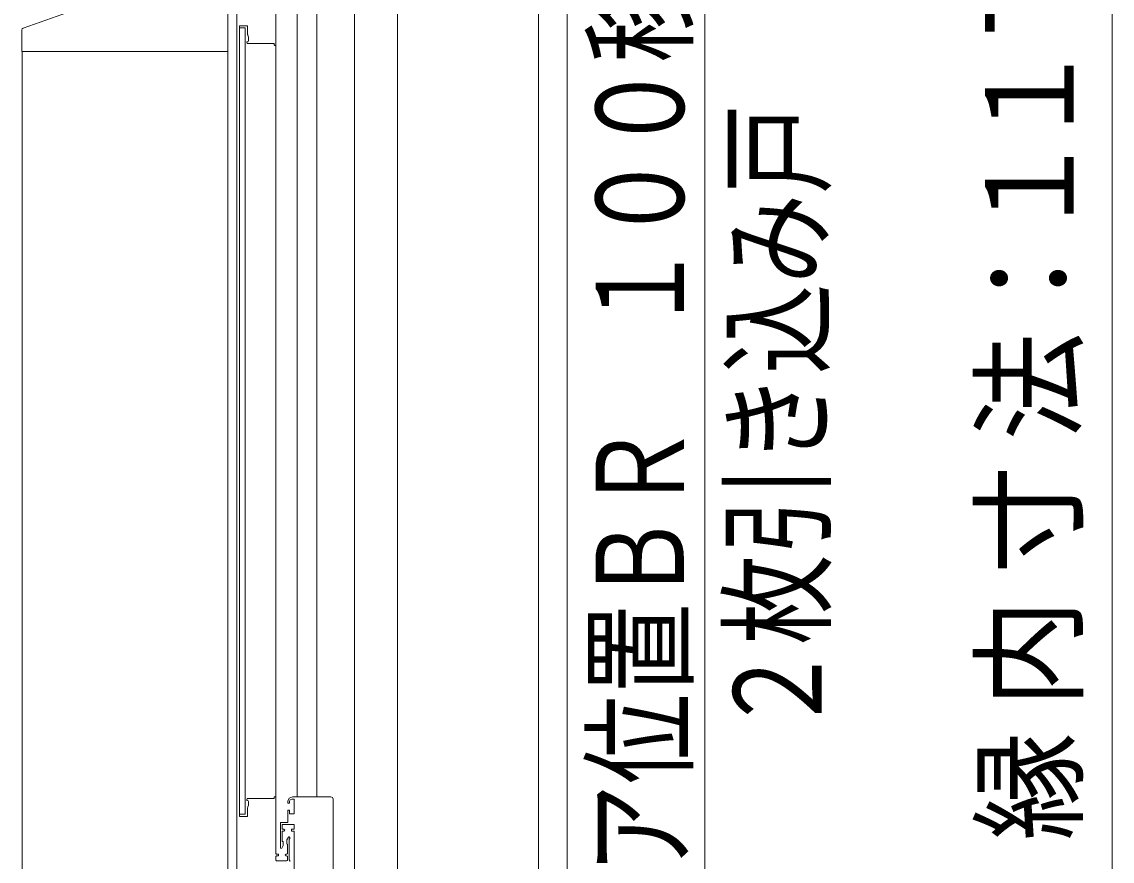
# Model space of a CAD drawing. Units: millimetres on the paper. Extents: x -305 to 305, y -152 to 152.
# Drawn here: x 0.13 to 23.89, y 63.04 to 81.34 of the extents above; entities that cross this region are included whole.
import ezdxf
from ezdxf.enums import TextEntityAlignment as Align

# ---------------------------------------------------------------- set-up
doc = ezdxf.new("R2010")
doc.units = ezdxf.units.MM
doc.layers.add('0-1_VIEW0001', color=7, linetype='Continuous', lineweight=9)
doc.styles.add('ＭＳ ゴシック', font='')
doc.styles.get('ＭＳ ゴシック').set_extended_font_data('MS Gothic')

msp = doc.modelspace()

# ---------------------------------------------------------------- linework, layer by layer
at = {"layer": '0-1_VIEW0001'}
for p, q in [((11.386, 102.749), (11.386, 42.274)), ((6.131, 101.504), (6.131, 64.449)), ((7.376, 101.574), (7.376, 45.294)), ((8.316, 101.574), (8.316, 46.469)), ((6.561, 64.449), (6.561, 101.404)), ((23.886, 43.874), (23.886, 101.169)), ((12.013, 60.511), (12.013, 84.511)), ((15.013, 60.511), (15.013, 84.511)), ((5.666, 82.782), (5.666, 63.199)), ((4.816, 82.574), (4.816, 62.499)), ((1.515, 81.683), (0.164, 81.201)), ((4.871, 64.029), (4.871, 81.244)), ((4.881, 81.254), (5.041, 81.254)), ((5.051, 81.244), (5.051, 81.063)), ((0.131, 81.154), (0.131, 80.689)), ((4.996, 81.204), (4.871, 81.204)), ((4.996, 81.204), (4.996, 64.069)), ((5.054, 81.045), (5.07, 81.006)), ((5.031, 80.894), (5.031, 80.893)), ((5.033, 80.885), (5.041, 80.871)), ((5.046, 80.904), (5.041, 80.904)), ((5.054, 80.864), (5.621, 80.864)), ((5.071, 81.001), (5.071, 80.929)), ((5.631, 80.854), (5.631, 80.834)), ((5.641, 80.824), (5.651, 80.824)), ((1.842, 80.689), (0.131, 80.689)), ((4.588, 80.689), (1.844, 80.689)), ((4.616, 80.689), (4.588, 80.689)), ((5.031, 64.379), (5.031, 64.38)), ((5.033, 64.387), (5.041, 64.401)), ((5.054, 64.409), (5.621, 64.409)), ((5.066, 64.409), (5.091, 64.409)), ((5.631, 64.419), (5.631, 64.439)), ((5.641, 64.449), (5.651, 64.449)), ((6.866, 64.449), (6.026, 64.449)), ((6.303, 64.449), (6.323, 64.449)), ((6.916, 43.714), (6.916, 64.399)), ((5.046, 64.369), (5.041, 64.369)), ((5.051, 64.029), (5.051, 64.209)), ((5.054, 64.228), (5.07, 64.266)), ((5.071, 64.272), (5.071, 64.344)), ((5.926, 64.349), (5.926, 64.319)), ((5.931, 64.309), (5.956, 64.309)), ((5.936, 64.309), (5.956, 64.309)), ((5.966, 64.319), (5.966, 64.349)), ((4.871, 64.069), (4.996, 64.069)), ((4.881, 64.019), (5.041, 64.019)), ((6.066, 64.074), (5.966, 64.074)), ((6.041, 64.074), (5.981, 64.074)), ((6.066, 45.439), (6.066, 63.699)), ((5.826, 63.391), (5.826, 63.464)), ((5.952, 63.574), (5.956, 63.574)), ((5.956, 63.524), (5.956, 63.073)), ((5.971, 63.559), (5.971, 63.544)), ((5.676, 63.199), (5.716, 63.199)), ((5.726, 63.189), (5.726, 63.169)), ((5.794, 63.331), (5.824, 63.383)), ((5.891, 63.199), (5.901, 63.199)), ((5.916, 63.214), (5.916, 63.409)), ((5.666, 63.149), (5.666, 63.069)), ((5.716, 63.159), (5.676, 63.159)), ((5.681, 63.054), (5.901, 63.054)), ((5.901, 63.159), (5.891, 63.159)), ((5.916, 63.069), (5.916, 63.144)), ((5.971, 63.054), (5.971, 63.034))]:
    msp.add_line(p, q, dxfattribs=at)
at = {"layer": '0-1_VIEW0001', "color": 5}
for p, q in [((4.616, 45.495), (4.616, 81.689)), ((0.141, 45.25), (0.141, 80.689))]:
    msp.add_line(p, q, dxfattribs=at)
at = {"layer": '0-1_VIEW0001'}
for points in [[(0.131, 80.914), (0.131, 80.912), (0.131, 80.911), (0.131, 80.91)], [(5.031, 64.38), (5.031, 64.384), (5.033, 64.387)], [(5.041, 64.369), (5.034, 64.372), (5.031, 64.379)], [(5.041, 64.401), (5.047, 64.407), (5.054, 64.409)], [(5.621, 64.409), (5.628, 64.412), (5.631, 64.419)], [(5.631, 64.439), (5.634, 64.446), (5.641, 64.449)], [(5.651, 64.449), (5.661, 64.444), (5.666, 64.434)], [(6.026, 64.449), (5.955, 64.419), (5.926, 64.349)], [(5.966, 64.349), (5.98, 64.384), (6.016, 64.399)], [(6.016, 64.399), (6.066, 64.399), (6.066, 64.074)], [(6.916, 64.399), (6.901, 64.434), (6.866, 64.449)], [(5.071, 64.344), (5.063, 64.361), (5.046, 64.369)], [(5.051, 64.209), (5.052, 64.219), (5.054, 64.228)], [(5.07, 64.266), (5.071, 64.269), (5.071, 64.272)], [(5.966, 64.074), (5.966, 64.159), (5.926, 64.159), (5.926, 63.889), (5.766, 63.889), (5.766, 63.339)], [(5.926, 64.319), (5.929, 64.312), (5.936, 64.309)], [(5.956, 64.309), (5.963, 64.312), (5.966, 64.319)], [(4.871, 64.029), (4.874, 64.022), (4.881, 64.019)], [(5.041, 64.019), (5.048, 64.022), (5.051, 64.029)], [(5.841, 63.739), (5.806, 63.739), (5.806, 63.844), (6.066, 63.844), (6.066, 63.739), (6.006, 63.739), (6.006, 63.699), (6.066, 63.699)], [(5.806, 63.484), (5.806, 63.699), (5.841, 63.699)], [(5.841, 63.699), (5.861, 63.719), (5.841, 63.739)], [(5.826, 63.464), (5.823, 63.471), (5.816, 63.474), (5.809, 63.477), (5.806, 63.484)], [(5.906, 63.431), (5.906, 63.509), (5.939, 63.566)], [(5.916, 63.409), (5.914, 63.415), (5.911, 63.42), (5.907, 63.425), (5.906, 63.431)], [(5.939, 63.566), (5.944, 63.572), (5.952, 63.574)], [(5.956, 63.574), (5.966, 63.569), (5.971, 63.559)], [(5.971, 63.544), (5.969, 63.538), (5.963, 63.534), (5.958, 63.53), (5.956, 63.524)], [(5.666, 63.209), (5.669, 63.202), (5.676, 63.199)], [(5.716, 63.199), (5.723, 63.196), (5.726, 63.189)], [(5.766, 63.339), (5.777, 63.324), (5.794, 63.331)], [(5.824, 63.383), (5.825, 63.387), (5.826, 63.391)], [(5.891, 63.159), (5.871, 63.179), (5.891, 63.199)], [(5.901, 63.199), (5.911, 63.203), (5.916, 63.214)], [(5.676, 63.159), (5.669, 63.156), (5.666, 63.149)], [(5.666, 63.069), (5.67, 63.058), (5.681, 63.054)], [(5.726, 63.169), (5.723, 63.162), (5.716, 63.159)], [(5.916, 63.144), (5.911, 63.154), (5.901, 63.159)], [(5.901, 63.054), (5.911, 63.058), (5.916, 63.069)], [(5.956, 63.073), (5.958, 63.067), (5.963, 63.063)], [(5.963, 63.063), (5.969, 63.06), (5.971, 63.054)]]:
    msp.add_lwpolyline(points, dxfattribs=at)
for centre, radius, start, end in [((4.881, 81.244), 0.01, 90, 180), ((5.041, 81.244), 0.01, 0, 90), ((0.181, 81.154), 0.05, 109.6538, 180), ((5.101, 81.063), 0.05, 180, 201.8014), ((5.056, 81.001), 0.015, 0, 21.8014), ((5.041, 80.894), 0.01, 90, 180), ((5.046, 80.893), 0.015, 180, 210.9638), ((5.054, 80.879), 0.015, 210.9638, 270), ((5.046, 80.929), 0.025, 270, 0), ((5.621, 80.854), 0.01, 0, 90), ((5.641, 80.834), 0.01, 180, 270), ((5.651, 80.839), 0.015, 270, 0)]:
    msp.add_arc(centre, radius, start, end, dxfattribs=at)

# ---------------------------------------------------------------- texts
at = {"layer": '0-1_VIEW0001', "style": 'ＭＳ ゴシック'}
for s, width, p in [('ドア位置ＢＲ\u3000１００移動', 0.75, (15.132, 60.797)), ('７', 0.9, (23.62, 80.553)), ('１', 0.9, (23.62, 78.565)), ('２枚引き込み戸', 0.75, (18.13, 65.797)), ('１', 0.9, (23.62, 76.577)), ('法：', 0.9, (23.62, 72.215)), ('寸', 0.9, (23.62, 69.307)), ('内', 0.9, (23.62, 66.399)), ('縁', 0.9, (23.62, 63.491))]:
    msp.add_text(s, height=1.921, rotation=90, dxfattribs=dict(at, width=width)).set_placement(p, align=Align.BOTTOM_LEFT)

doc.saveas('drawing.dxf')
